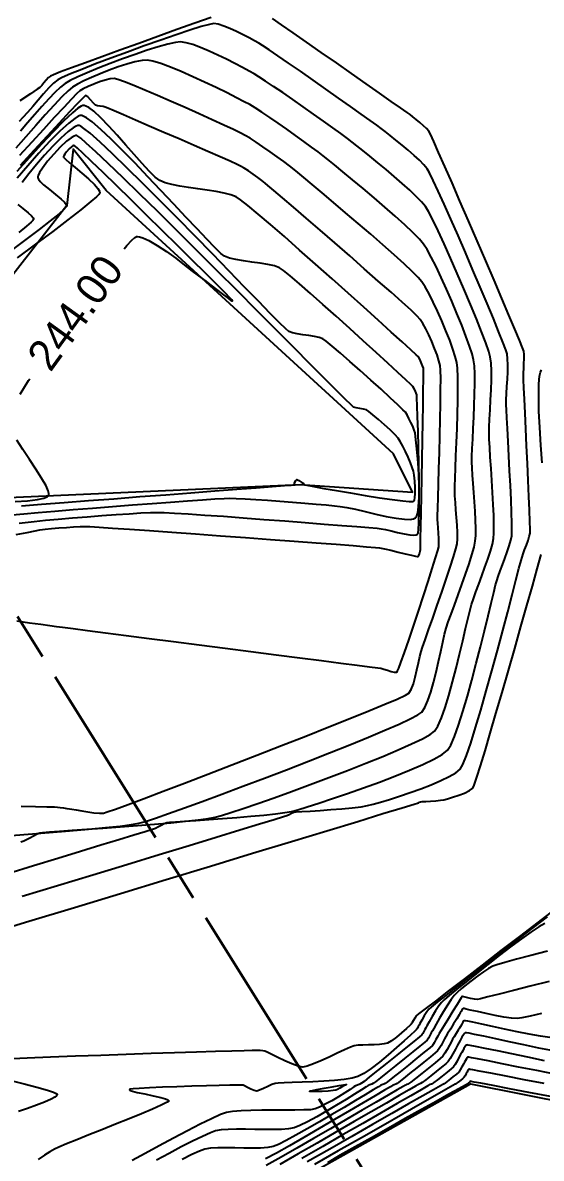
# Model space of a CAD drawing. Header units: metres. Extents: x 708931 to 723899, y 5405153 to 5413472.
# Drawn here: x 709917.6 to 709984.2, y 5411836.6 to 5411982.7 of the extents above; entities that cross this region are included whole.
import ezdxf

# ---------------------------------------------------------------- set-up
doc = ezdxf.new("R2010")
doc.units = ezdxf.units.M
doc.header["$LTSCALE"] = 12.7
doc.header["$MEASUREMENT"] = 0
doc.linetypes.add('ACAD_ISO08W100', pattern=[36, 24, -3, 6, -3])
for name, color, linetype in [('CONT-MJR1', 252, 'Continuous'), ('CONT-MNR1', 251, 'Continuous'), ('contornos2', 7, 'Continuous')]:
    doc.layers.add(name, color=color, linetype=linetype)
doc.layers.add('corte', color=214, linetype='ACAD_ISO08W100', lineweight=40)

msp = doc.modelspace()

# ---------------------------------------------------------------- linework, layer by layer
at = {"layer": 'CONT-MJR1', "flags": 128}
for points, elevation in [([(709915.66, 5411873.3), (709918.94, 5411874.3), (709922.07, 5411875.26), (709924.98, 5411876.15), (709927.63, 5411876.96), (709929.94, 5411877.66), (709931.86, 5411878.25), (709933.32, 5411878.7), (709934.26, 5411878.99), (709934.62, 5411879.11), (709934.94, 5411879.27), (709935.35, 5411879.49), (709935.76, 5411879.71), (709936.08, 5411879.85), (709936.42, 5411879.88), (709937.21, 5411879.94), (709938.37, 5411880.03), (709939.82, 5411880.12), (709941.47, 5411880.24), (709943.25, 5411880.37), (709945.08, 5411880.5), (709946.88, 5411880.65), (709948.56, 5411880.8), (709950.04, 5411880.96), (709951.25, 5411881.11), (709952.1, 5411881.27), (709952.91, 5411881.48), (709954.11, 5411881.84), (709955.63, 5411882.33), (709957.39, 5411882.91), (709959.32, 5411883.57), (709961.35, 5411884.29), (709963.4, 5411885.04), (709965.4, 5411885.81), (709967.28, 5411886.57), (709968.97, 5411887.31), (709970.39, 5411887.99), (709971.46, 5411888.61), (709972.13, 5411889.14), (709972.56, 5411889.81), (709973.05, 5411890.92), (709973.57, 5411892.38), (709974.13, 5411894.13), (709974.71, 5411896.08), (709975.28, 5411898.17), (709975.85, 5411900.32), (709976.4, 5411902.46), (709976.91, 5411904.51), (709977.37, 5411906.41), (709977.77, 5411908.07), (709978.09, 5411909.43), (709978.33, 5411910.41), (709978.48, 5411910.94), (709978.67, 5411911.5), (709978.92, 5411912.2), (709979.21, 5411912.99), (709979.52, 5411913.82), (709979.82, 5411914.66), (709980.08, 5411915.45), (709980.29, 5411916.15), (709980.41, 5411916.73), (709980.43, 5411917.31), (709980.42, 5411918.33), (709980.38, 5411919.71), (709980.31, 5411921.36), (709980.22, 5411923.18), (709980.13, 5411925.1), (709980.03, 5411927.01), (709979.93, 5411928.85), (709979.84, 5411930.51), (709979.77, 5411931.9), (709979.71, 5411932.95), (709979.69, 5411933.57), (709979.7, 5411934.21), (709979.74, 5411935.01), (709979.79, 5411935.91), (709979.84, 5411936.86), (709979.88, 5411937.82), (709979.9, 5411938.71), (709979.87, 5411939.5), (709979.8, 5411940.12), (709979.63, 5411940.65), (709979.26, 5411941.63), (709978.72, 5411943), (709978.04, 5411944.68), (709977.24, 5411946.61), (709976.35, 5411948.71), (709975.42, 5411950.91), (709974.45, 5411953.15), (709973.5, 5411955.36), (709972.57, 5411957.46), (709971.72, 5411959.38), (709970.95, 5411961.07), (709970.31, 5411962.43), (709969.83, 5411963.41), (709969.52, 5411963.94), (709969.1, 5411964.45), (709968.53, 5411965.03), (709967.85, 5411965.66), (709967.1, 5411966.32), (709966.31, 5411966.98), (709965.53, 5411967.62), (709964.79, 5411968.21), (709964.14, 5411968.73), (709963.61, 5411969.14), (709963.09, 5411969.53), (709962.23, 5411970.16), (709961.07, 5411970.98), (709959.69, 5411971.96), (709958.16, 5411973.04), (709956.53, 5411974.19), (709954.87, 5411975.35), (709953.25, 5411976.48), (709951.72, 5411977.53), (709950.36, 5411978.47), (709949.23, 5411979.23), (709948.39, 5411979.79), (709947.91, 5411980.09), (709947.37, 5411980.39), (709946.68, 5411980.77), (709945.89, 5411981.18), (709945.05, 5411981.59), (709944.2, 5411981.98), (709943.4, 5411982.3), (709942.69, 5411982.52), (709942.12, 5411982.61), (709941.55, 5411982.51), (709940.49, 5411982.22), (709939.04, 5411981.76), (709937.28, 5411981.17), (709935.3, 5411980.49), (709933.18, 5411979.74), (709931.03, 5411978.95), (709928.91, 5411978.17), (709926.93, 5411977.42), (709925.17, 5411976.73), (709923.71, 5411976.15), (709922.66, 5411975.69), (709922.08, 5411975.4), (709921.54, 5411974.96), (709920.92, 5411974.33), (709920.25, 5411973.59), (709919.56, 5411972.77), (709918.87, 5411971.95), (709918.21, 5411971.18), (709917.61, 5411970.52), (709917.1, 5411970.02)], 235), ([(709916.74, 5411916.88), (709918.15, 5411917.17), (709919.19, 5411917.38), (709919.78, 5411917.48), (709920.44, 5411917.56), (709921.27, 5411917.65), (709922.2, 5411917.74), (709923.18, 5411917.81), (709924.11, 5411917.88), (709924.95, 5411917.92), (709925.61, 5411917.94), (709926.18, 5411917.91), (709927.38, 5411917.84), (709929.11, 5411917.72), (709931.3, 5411917.57), (709933.87, 5411917.39), (709936.73, 5411917.19), (709939.79, 5411916.97), (709942.98, 5411916.73), (709946.2, 5411916.5), (709949.39, 5411916.26), (709952.44, 5411916.03), (709955.29, 5411915.82), (709957.84, 5411915.63), (709960.01, 5411915.46), (709961.73, 5411915.32), (709962.89, 5411915.22), (709963.43, 5411915.17), (709964.05, 5411915.05), (709964.87, 5411914.87), (709965.8, 5411914.64), (709966.72, 5411914.42), (709967.53, 5411914.22), (709968.03, 5411914.11), (709968.27, 5411914.07), (709968.36, 5411914.06), (709968.38, 5411914.07), (709968.41, 5411914.09), (709968.46, 5411914.19), (709968.54, 5411914.41), (709968.63, 5411914.74), (709968.68, 5411914.96), (709968.68, 5411915.06), (709968.67, 5411915.16), (709968.68, 5411915.5), (709968.69, 5411916.43), (709968.72, 5411917.86), (709968.76, 5411919.69), (709968.8, 5411921.83), (709968.84, 5411924.16), (709968.88, 5411926.6), (709968.93, 5411929.04), (709968.97, 5411931.39), (709969, 5411933.55), (709969.03, 5411935.42), (709969.05, 5411936.89), (709969.05, 5411937.88), (709969.05, 5411938.28), (709968.95, 5411938.61), (709968.78, 5411939.02), (709968.59, 5411939.43), (709968.42, 5411939.73), (709968.14, 5411940), (709967.43, 5411940.66), (709966.34, 5411941.66), (709964.93, 5411942.94), (709963.26, 5411944.45), (709961.4, 5411946.13), (709959.4, 5411947.93), (709957.31, 5411949.79), (709955.21, 5411951.67), (709953.15, 5411953.49), (709951.19, 5411955.21), (709949.39, 5411956.77), (709947.81, 5411958.12), (709946.51, 5411959.2), (709945.55, 5411959.96), (709944.99, 5411960.34), (709944.32, 5411960.59), (709943.44, 5411960.81), (709942.41, 5411961.01), (709941.27, 5411961.19), (709940.08, 5411961.36), (709938.89, 5411961.54), (709937.76, 5411961.72), (709936.73, 5411961.92), (709935.86, 5411962.15), (709935.2, 5411962.42), (709934.61, 5411962.86), (709933.83, 5411963.61), (709932.91, 5411964.6), (709931.89, 5411965.76), (709930.81, 5411966.99), (709929.71, 5411968.25), (709928.63, 5411969.43), (709927.62, 5411970.49), (709926.71, 5411971.33), (709926.08, 5411971.8), (709925.69, 5411972.01), (709925.46, 5411972.07), (709925.36, 5411972.08), (709925.28, 5411972.06), (709925.08, 5411971.98), (709924.67, 5411971.72), (709923.95, 5411971.13), (709922.82, 5411970.06), (709921.48, 5411968.7), (709920, 5411967.12), (709918.43, 5411965.39), (709916.82, 5411963.59)], 240), ([(709984.65, 5411866.84), (709983.89, 5411866.41), (709982.87, 5411865.73), (709981.64, 5411864.86), (709980.26, 5411863.84), (709978.8, 5411862.73), (709977.32, 5411861.57), (709975.87, 5411860.43), (709974.53, 5411859.35), (709973.34, 5411858.39), (709972.38, 5411857.59), (709971.7, 5411857.01), (709971.37, 5411856.7), (709971.03, 5411856.26), (709970.62, 5411855.61), (709970.19, 5411854.89), (709969.8, 5411854.21), (709969.5, 5411853.68), (709969.35, 5411853.41), (709969.24, 5411853.21), (709969.11, 5411852.96), (709968.97, 5411852.72), (709968.85, 5411852.54), (709968.55, 5411852.28), (709967.83, 5411851.69), (709966.81, 5411850.87), (709965.62, 5411849.9), (709964.36, 5411848.88), (709963.16, 5411847.92), (709962.14, 5411847.11), (709961.42, 5411846.53), (709961.12, 5411846.3), (709960.88, 5411846.19), (709960.58, 5411846.06), (709960.34, 5411845.96), (709960.12, 5411845.82), (709959.63, 5411845.51), (709958.95, 5411845.07), (709958.14, 5411844.57), (709957.28, 5411844.06), (709956.44, 5411843.59), (709955.7, 5411843.21), (709955.13, 5411842.99), (709954.56, 5411842.9), (709953.67, 5411842.86), (709952.52, 5411842.84), (709951.19, 5411842.84), (709949.76, 5411842.84), (709948.31, 5411842.84), (709946.9, 5411842.81), (709945.62, 5411842.76), (709944.54, 5411842.68), (709943.74, 5411842.54), (709942.99, 5411842.26), (709941.84, 5411841.74), (709940.39, 5411841.03), (709938.73, 5411840.17), (709936.93, 5411839.23), (709935.09, 5411838.25), (709933.3, 5411837.28), (709931.63, 5411836.37)], 235), ([(709985.78, 5411850.45), (709983.89, 5411850.83), (709981.96, 5411851.23), (709980.08, 5411851.63), (709978.34, 5411852.01), (709976.82, 5411852.34), (709975.61, 5411852.59), (709974.92, 5411852.73), (709974.6, 5411852.78), (709974.48, 5411852.79), (709974.46, 5411852.79), (709974.42, 5411852.77), (709974.33, 5411852.69), (709974.2, 5411852.52), (709974.01, 5411852.21), (709973.79, 5411851.81), (709973.62, 5411851.5), (709973.44, 5411851.19), (709973.17, 5411850.67), (709972.84, 5411850.07), (709972.51, 5411849.5), (709972.23, 5411849.11), (709971.92, 5411848.81), (709971.37, 5411848.35), (709970.7, 5411847.8), (709969.99, 5411847.25), (709969.36, 5411846.76), (709968.89, 5411846.4), (709968.69, 5411846.25), (709968.52, 5411846.17), (709968.34, 5411846.1), (709968.04, 5411845.92), (709967.22, 5411845.45), (709965.94, 5411844.71), (709964.3, 5411843.75), (709962.34, 5411842.62), (709960.16, 5411841.36), (709957.82, 5411840.01), (709955.39, 5411838.61), (709952.96, 5411837.21), (709950.59, 5411835.85)], 240)]:
    msp.add_lwpolyline(points, dxfattribs=dict(at, elevation=elevation))
at = {"layer": 'CONT-MNR1', "flags": 128}
for points, elevation in [([(709941.8, 5411983.41), (709939.7, 5411982.67), (709937.39, 5411981.84), (709934.95, 5411980.96), (709932.48, 5411980.07), (709930.04, 5411979.18), (709927.74, 5411978.34), (709925.65, 5411977.57), (709923.86, 5411976.91), (709922.45, 5411976.39), (709921.52, 5411976.03), (709921.14, 5411975.87), (709920.89, 5411975.66), (709920.6, 5411975.34), (709920.3, 5411974.98), (709920.01, 5411974.64), (709919.78, 5411974.4), (709919.43, 5411974.16), (709918.56, 5411973.57), (709917.22, 5411972.68)], 234), ([(709917.49, 5411870.36), (709922.06, 5411871.75), (709926.57, 5411873.12), (709930.94, 5411874.46), (709935.1, 5411875.72), (709938.96, 5411876.9), (709942.44, 5411877.96), (709945.48, 5411878.89), (709947.98, 5411879.66), (709949.88, 5411880.23), (709951.08, 5411880.6), (709951.52, 5411880.74), (709951.79, 5411880.88), (709952.12, 5411881.06), (709952.39, 5411881.18), (709952.7, 5411881.21), (709953.44, 5411881.26), (709954.5, 5411881.32), (709955.78, 5411881.4), (709957.18, 5411881.5), (709958.59, 5411881.61), (709959.91, 5411881.73), (709961.05, 5411881.87), (709961.89, 5411882.02), (709962.58, 5411882.2), (709963.53, 5411882.47), (709964.68, 5411882.82), (709965.97, 5411883.23), (709967.34, 5411883.69), (709968.72, 5411884.19), (709970.06, 5411884.71), (709971.3, 5411885.23), (709972.37, 5411885.74), (709973.21, 5411886.24), (709973.77, 5411886.69), (709974.12, 5411887.3), (709974.58, 5411888.46), (709975.13, 5411890.07), (709975.75, 5411892.05), (709976.42, 5411894.31), (709977.13, 5411896.78), (709977.84, 5411899.36), (709978.56, 5411901.97), (709979.24, 5411904.53), (709979.88, 5411906.94), (709980.45, 5411909.14), (709980.94, 5411911.02), (709981.33, 5411912.51), (709981.59, 5411913.53), (709981.72, 5411913.97), (709981.86, 5411914.4), (709982.06, 5411914.93), (709982.28, 5411915.52), (709982.49, 5411916.12), (709982.66, 5411916.65), (709982.75, 5411917.08), (709982.76, 5411917.55), (709982.73, 5411918.56), (709982.68, 5411920.01), (709982.6, 5411921.8), (709982.52, 5411923.85), (709982.42, 5411926.04), (709982.31, 5411928.28), (709982.21, 5411930.47), (709982.11, 5411932.51), (709982.03, 5411934.31), (709981.96, 5411935.77), (709981.92, 5411936.78), (709981.9, 5411937.25), (709981.91, 5411937.69), (709981.94, 5411938.25), (709981.97, 5411938.88), (709982, 5411939.5), (709981.99, 5411940.06), (709981.95, 5411940.49), (709981.8, 5411940.91), (709981.4, 5411941.88), (709980.81, 5411943.31), (709980.04, 5411945.12), (709979.14, 5411947.24), (709978.14, 5411949.6), (709977.06, 5411952.1), (709975.95, 5411954.68), (709974.84, 5411957.26), (709973.75, 5411959.76), (709972.73, 5411962.11), (709971.81, 5411964.22), (709971.01, 5411966.02), (709970.38, 5411967.43), (709969.95, 5411968.38), (709969.75, 5411968.78), (709969.46, 5411969.1), (709969.06, 5411969.48), (709968.59, 5411969.89), (709968.11, 5411970.28), (709967.68, 5411970.63), (709967.33, 5411970.91), (709966.96, 5411971.18), (709966.13, 5411971.76), (709964.93, 5411972.6), (709963.43, 5411973.66), (709961.7, 5411974.87), (709959.82, 5411976.18), (709957.87, 5411977.55), (709955.92, 5411978.91), (709954.05, 5411980.21), (709952.33, 5411981.41), (709950.84, 5411982.44), (709949.65, 5411983.26)], 234), ([(709917.35, 5411877.35), (709917.72, 5411877.47), (709918.07, 5411877.64), (709918.51, 5411877.88), (709918.98, 5411878.14), (709919.42, 5411878.37), (709919.78, 5411878.51), (709920.15, 5411878.56), (709921.02, 5411878.63), (709922.3, 5411878.73), (709923.92, 5411878.84), (709925.81, 5411878.98), (709927.88, 5411879.13), (709930.08, 5411879.29), (709932.31, 5411879.47), (709934.5, 5411879.64), (709936.59, 5411879.82), (709938.49, 5411880), (709940.12, 5411880.18), (709941.42, 5411880.35), (709942.31, 5411880.51), (709943.11, 5411880.73), (709944.32, 5411881.12), (709945.9, 5411881.64), (709947.76, 5411882.29), (709949.86, 5411883.03), (709952.12, 5411883.85), (709954.5, 5411884.72), (709956.92, 5411885.63), (709959.32, 5411886.55), (709961.64, 5411887.47), (709963.82, 5411888.35), (709965.81, 5411889.18), (709967.53, 5411889.95), (709968.92, 5411890.61), (709969.92, 5411891.17), (709970.48, 5411891.58), (709970.91, 5411892.25), (709971.37, 5411893.29), (709971.84, 5411894.63), (709972.32, 5411896.2), (709972.8, 5411897.92), (709973.26, 5411899.71), (709973.7, 5411901.51), (709974.11, 5411903.23), (709974.48, 5411904.81), (709974.79, 5411906.16), (709975.05, 5411907.22), (709975.23, 5411907.9), (709975.48, 5411908.63), (709975.8, 5411909.51), (709976.17, 5411910.51), (709976.57, 5411911.58), (709976.96, 5411912.67), (709977.34, 5411913.74), (709977.66, 5411914.74), (709977.91, 5411915.64), (709978.06, 5411916.37), (709978.11, 5411917.08), (709978.11, 5411918.09), (709978.08, 5411919.34), (709978.02, 5411920.76), (709977.93, 5411922.29), (709977.84, 5411923.85), (709977.74, 5411925.39), (709977.65, 5411926.83), (709977.57, 5411928.1), (709977.51, 5411929.14), (709977.49, 5411929.88), (709977.5, 5411930.71), (709977.54, 5411931.74), (709977.61, 5411932.93), (709977.68, 5411934.2), (709977.74, 5411935.5), (709977.78, 5411936.77), (709977.79, 5411937.94), (709977.75, 5411938.95), (709977.65, 5411939.75), (709977.45, 5411940.44), (709977.07, 5411941.54), (709976.52, 5411942.96), (709975.86, 5411944.64), (709975.09, 5411946.5), (709974.26, 5411948.48), (709973.4, 5411950.48), (709972.54, 5411952.45), (709971.71, 5411954.3), (709970.94, 5411955.96), (709970.26, 5411957.37), (709969.7, 5411958.44), (709969.3, 5411959.1), (709968.82, 5411959.68), (709968.14, 5411960.38), (709967.3, 5411961.18), (709966.34, 5411962.04), (709965.31, 5411962.94), (709964.25, 5411963.84), (709963.19, 5411964.72), (709962.19, 5411965.54), (709961.27, 5411966.28), (709960.49, 5411966.9), (709959.88, 5411967.38), (709959.28, 5411967.84), (709958.44, 5411968.47), (709957.4, 5411969.22), (709956.22, 5411970.07), (709954.94, 5411970.98), (709953.61, 5411971.92), (709952.28, 5411972.85), (709951, 5411973.73), (709949.81, 5411974.54), (709948.77, 5411975.23), (709947.93, 5411975.78), (709947.33, 5411976.14), (709946.66, 5411976.51), (709945.82, 5411976.96), (709944.84, 5411977.48), (709943.76, 5411978.02), (709942.64, 5411978.57), (709941.52, 5411979.08), (709940.43, 5411979.54), (709939.43, 5411979.91), (709938.56, 5411980.16), (709937.86, 5411980.26), (709937.19, 5411980.19), (709936.2, 5411979.98), (709934.97, 5411979.63), (709933.56, 5411979.19), (709932.02, 5411978.66), (709930.41, 5411978.09), (709928.82, 5411977.49), (709927.28, 5411976.88), (709925.87, 5411976.3), (709924.65, 5411975.76), (709923.68, 5411975.29), (709923.02, 5411974.92), (709922.43, 5411974.45), (709921.71, 5411973.77), (709920.91, 5411972.92), (709920.04, 5411971.95), (709919.13, 5411970.91), (709918.21, 5411969.84), (709917.31, 5411968.78)], 236), ([(709915.58, 5411878.13), (709918.28, 5411878.33), (709920.97, 5411878.55), (709923.58, 5411878.76), (709926.02, 5411878.98), (709928.22, 5411879.19), (709930.09, 5411879.39), (709931.55, 5411879.58), (709932.51, 5411879.75), (709933.34, 5411879.99), (709934.63, 5411880.41), (709936.31, 5411880.99), (709938.34, 5411881.71), (709940.65, 5411882.55), (709943.17, 5411883.49), (709945.86, 5411884.5), (709948.64, 5411885.55), (709951.47, 5411886.64), (709954.27, 5411887.73), (709957, 5411888.81), (709959.59, 5411889.85), (709961.98, 5411890.83), (709964.11, 5411891.72), (709965.92, 5411892.51), (709967.35, 5411893.17), (709968.34, 5411893.69), (709968.84, 5411894.03), (709969.24, 5411894.63), (709969.62, 5411895.52), (709969.99, 5411896.62), (709970.34, 5411897.87), (709970.67, 5411899.2), (709970.98, 5411900.55), (709971.27, 5411901.86), (709971.54, 5411903.06), (709971.78, 5411904.08), (709971.99, 5411904.86), (709972.25, 5411905.64), (709972.61, 5411906.65), (709973.04, 5411907.82), (709973.51, 5411909.12), (709974, 5411910.47), (709974.47, 5411911.81), (709974.91, 5411913.1), (709975.28, 5411914.27), (709975.56, 5411915.26), (709975.72, 5411916.02), (709975.77, 5411916.75), (709975.78, 5411917.67), (709975.76, 5411918.73), (709975.7, 5411919.89), (709975.62, 5411921.09), (709975.53, 5411922.3), (709975.44, 5411923.46), (709975.37, 5411924.53), (709975.31, 5411925.46), (709975.28, 5411926.2), (709975.29, 5411926.94), (709975.33, 5411927.94), (709975.39, 5411929.15), (709975.45, 5411930.52), (709975.52, 5411931.97), (709975.58, 5411933.47), (709975.63, 5411934.93), (709975.65, 5411936.32), (709975.65, 5411937.56), (709975.6, 5411938.6), (709975.5, 5411939.38), (709975.3, 5411940.12), (709974.97, 5411941.14), (709974.52, 5411942.39), (709973.97, 5411943.8), (709973.36, 5411945.32), (709972.7, 5411946.89), (709972.01, 5411948.46), (709971.33, 5411949.97), (709970.67, 5411951.36), (709970.06, 5411952.58), (709969.52, 5411953.56), (709969.08, 5411954.25), (709968.54, 5411954.9), (709967.71, 5411955.74), (709966.66, 5411956.73), (709965.44, 5411957.83), (709964.11, 5411959.01), (709962.71, 5411960.21), (709961.31, 5411961.4), (709959.96, 5411962.53), (709958.71, 5411963.56), (709957.63, 5411964.44), (709956.76, 5411965.15), (709956.16, 5411965.62), (709955.52, 5411966.11), (709954.69, 5411966.73), (709953.71, 5411967.45), (709952.64, 5411968.22), (709951.52, 5411969.02), (709950.39, 5411969.81), (709949.31, 5411970.55), (709948.3, 5411971.22), (709947.43, 5411971.78), (709946.74, 5411972.19), (709946.04, 5411972.57), (709945.04, 5411973.08), (709943.82, 5411973.7), (709942.43, 5411974.38), (709940.94, 5411975.09), (709939.42, 5411975.78), (709937.93, 5411976.44), (709936.54, 5411977.02), (709935.31, 5411977.48), (709934.31, 5411977.79), (709933.6, 5411977.91), (709932.9, 5411977.86), (709932, 5411977.68), (709930.97, 5411977.4), (709929.85, 5411977.05), (709928.69, 5411976.63), (709927.53, 5411976.17), (709926.43, 5411975.7), (709925.44, 5411975.24), (709924.6, 5411974.82), (709923.96, 5411974.44), (709923.4, 5411973.97), (709922.6, 5411973.18), (709921.61, 5411972.14), (709920.47, 5411970.89), (709919.24, 5411969.51), (709917.96, 5411968.06), (709916.67, 5411966.6)], 237), ([(709917.36, 5411881.96), (709919.23, 5411881.9), (709920.69, 5411881.86), (709921.65, 5411881.84), (709922.04, 5411881.83), (709922.38, 5411881.78), (709922.82, 5411881.72), (709923.26, 5411881.66), (709923.6, 5411881.61), (709923.9, 5411881.56), (709924.45, 5411881.46), (709925.16, 5411881.34), (709925.95, 5411881.21), (709926.73, 5411881.1), (709927.43, 5411881.04), (709927.94, 5411881.05), (709928.43, 5411881.2), (709929.51, 5411881.58), (709931.12, 5411882.18), (709933.19, 5411882.95), (709935.63, 5411883.87), (709938.37, 5411884.92), (709941.34, 5411886.06), (709944.45, 5411887.26), (709947.64, 5411888.5), (709950.83, 5411889.74), (709953.94, 5411890.97), (709956.89, 5411892.14), (709959.62, 5411893.23), (709962.05, 5411894.21), (709964.09, 5411895.05), (709965.68, 5411895.73), (709966.74, 5411896.22), (709967.19, 5411896.47), (709967.5, 5411896.97), (709967.77, 5411897.69), (709968.01, 5411898.55), (709968.22, 5411899.48), (709968.41, 5411900.39), (709968.59, 5411901.2), (709968.75, 5411901.83), (709968.94, 5411902.38), (709969.27, 5411903.34), (709969.72, 5411904.62), (709970.25, 5411906.13), (709970.83, 5411907.78), (709971.42, 5411909.49), (709971.98, 5411911.15), (709972.5, 5411912.69), (709972.92, 5411914.02), (709973.22, 5411915.04), (709973.37, 5411915.67), (709973.42, 5411916.33), (709973.42, 5411917.15), (709973.37, 5411918.09), (709973.31, 5411919.08), (709973.23, 5411920.08), (709973.16, 5411921.02), (709973.11, 5411921.85), (709973.08, 5411922.52), (709973.09, 5411923.12), (709973.12, 5411924.12), (709973.17, 5411925.44), (709973.23, 5411927), (709973.3, 5411928.72), (709973.37, 5411930.53), (709973.42, 5411932.36), (709973.46, 5411934.12), (709973.48, 5411935.74), (709973.47, 5411937.15), (709973.43, 5411938.27), (709973.35, 5411939.01), (709973.15, 5411939.78), (709972.84, 5411940.75), (709972.43, 5411941.87), (709971.95, 5411943.09), (709971.43, 5411944.36), (709970.87, 5411945.61), (709970.32, 5411946.79), (709969.78, 5411947.86), (709969.29, 5411948.75), (709968.86, 5411949.41), (709968.4, 5411949.94), (709967.62, 5411950.72), (709966.56, 5411951.71), (709965.28, 5411952.87), (709963.83, 5411954.15), (709962.28, 5411955.51), (709960.67, 5411956.91), (709959.06, 5411958.29), (709957.5, 5411959.62), (709956.05, 5411960.85), (709954.77, 5411961.93), (709953.7, 5411962.82), (709952.9, 5411963.48), (709952.44, 5411963.86), (709951.84, 5411964.32), (709951.1, 5411964.87), (709950.25, 5411965.49), (709949.35, 5411966.13), (709948.44, 5411966.77), (709947.57, 5411967.36), (709946.8, 5411967.86), (709946.16, 5411968.24), (709945.6, 5411968.53), (709944.66, 5411968.98), (709943.4, 5411969.56), (709941.9, 5411970.25), (709940.23, 5411971.01), (709938.46, 5411971.8), (709936.66, 5411972.59), (709934.91, 5411973.36), (709933.28, 5411974.06), (709931.83, 5411974.66), (709930.65, 5411975.13), (709929.79, 5411975.44), (709929.34, 5411975.56), (709928.83, 5411975.51), (709928.18, 5411975.35), (709927.45, 5411975.12), (709926.7, 5411974.83), (709925.98, 5411974.53), (709925.36, 5411974.23), (709924.9, 5411973.96), (709924.53, 5411973.62), (709923.83, 5411972.9), (709922.84, 5411971.84), (709921.63, 5411970.53), (709920.24, 5411969.01), (709918.74, 5411967.36), (709917.17, 5411965.64)], 238), ([(709916.84, 5411905.77), (709918.46, 5411905.55), (709919.9, 5411905.35), (709921.08, 5411905.18), (709921.93, 5411905.07), (709922.69, 5411904.97), (709924.04, 5411904.79), (709925.91, 5411904.55), (709928.21, 5411904.25), (709930.87, 5411903.91), (709933.81, 5411903.53), (709936.96, 5411903.12), (709940.24, 5411902.7), (709943.58, 5411902.27), (709946.9, 5411901.84), (709950.13, 5411901.43), (709953.18, 5411901.03), (709955.98, 5411900.67), (709958.45, 5411900.35), (709960.53, 5411900.08), (709962.13, 5411899.87), (709963.18, 5411899.73), (709963.59, 5411899.68), (709963.96, 5411899.58), (709964.43, 5411899.43), (709964.93, 5411899.28), (709965.29, 5411899.2), (709965.51, 5411899.19), (709965.61, 5411899.2), (709965.66, 5411899.22), (709965.67, 5411899.24), (709965.73, 5411899.35), (709965.88, 5411899.69), (709966.15, 5411900.42), (709966.61, 5411901.7), (709967.16, 5411903.3), (709967.77, 5411905.11), (709968.41, 5411907.05), (709969.05, 5411908.99), (709969.65, 5411910.84), (709970.18, 5411912.5), (709970.61, 5411913.87), (709970.9, 5411914.84), (709971.02, 5411915.32), (709971.05, 5411915.79), (709971.04, 5411916.39), (709970.99, 5411917.07), (709970.94, 5411917.75), (709970.9, 5411918.36), (709970.87, 5411918.84), (709970.88, 5411919.31), (709970.91, 5411920.28), (709970.95, 5411921.67), (709971, 5411923.39), (709971.05, 5411925.34), (709971.11, 5411927.44), (709971.16, 5411929.6), (709971.21, 5411931.72), (709971.24, 5411933.72), (709971.26, 5411935.5), (709971.27, 5411936.98), (709971.24, 5411938.05), (709971.2, 5411938.64), (709971.04, 5411939.25), (709970.8, 5411939.99), (709970.49, 5411940.83), (709970.12, 5411941.7), (709969.74, 5411942.56), (709969.35, 5411943.36), (709968.97, 5411944.05), (709968.64, 5411944.57), (709968.25, 5411944.99), (709967.46, 5411945.74), (709966.32, 5411946.78), (709964.9, 5411948.05), (709963.26, 5411949.5), (709961.46, 5411951.08), (709959.58, 5411952.73), (709957.66, 5411954.4), (709955.78, 5411956.03), (709953.99, 5411957.57), (709952.37, 5411958.98), (709950.96, 5411960.18), (709949.84, 5411961.14), (709949.07, 5411961.8), (709948.71, 5411962.1), (709948.3, 5411962.42), (709947.77, 5411962.81), (709947.17, 5411963.24), (709946.57, 5411963.66), (709946.02, 5411964.02), (709945.57, 5411964.29), (709945.14, 5411964.5), (709944.23, 5411964.9), (709942.95, 5411965.47), (709941.37, 5411966.17), (709939.58, 5411966.95), (709937.66, 5411967.78), (709935.72, 5411968.62), (709933.82, 5411969.44), (709932.06, 5411970.2), (709930.53, 5411970.86), (709929.31, 5411971.38), (709928.49, 5411971.73), (709928.16, 5411971.87), (709927.89, 5411971.93), (709927.53, 5411971.98), (709927.17, 5411972.05), (709926.91, 5411972.13), (709926.66, 5411972.38), (709926.3, 5411972.8), (709925.94, 5411973.19), (709925.66, 5411973.36), (709925.37, 5411973.1), (709924.66, 5411972.37), (709923.6, 5411971.25), (709922.26, 5411969.8), (709920.71, 5411968.13), (709919.02, 5411966.28), (709917.25, 5411964.36)], 239), ([(709917.11, 5411918.36), (709917.91, 5411918.45), (709919.06, 5411918.58), (709920.5, 5411918.72), (709922.15, 5411918.87), (709923.96, 5411919.02), (709925.84, 5411919.18), (709927.73, 5411919.32), (709929.56, 5411919.46), (709931.26, 5411919.57), (709932.76, 5411919.66), (709933.99, 5411919.72), (709934.89, 5411919.74), (709935.73, 5411919.72), (709937.08, 5411919.65), (709938.85, 5411919.54), (709940.97, 5411919.4), (709943.35, 5411919.23), (709945.91, 5411919.04), (709948.57, 5411918.84), (709951.25, 5411918.64), (709953.86, 5411918.44), (709956.32, 5411918.24), (709958.56, 5411918.06), (709960.49, 5411917.91), (709962.03, 5411917.78), (709963.1, 5411917.69), (709963.61, 5411917.64), (709964.17, 5411917.54), (709964.91, 5411917.37), (709965.73, 5411917.17), (709966.56, 5411916.99), (709967.32, 5411916.86), (709967.83, 5411916.82), (709968.11, 5411916.85), (709968.25, 5411916.9), (709968.3, 5411916.93), (709968.32, 5411916.97), (709968.37, 5411917.12), (709968.42, 5411917.54), (709968.47, 5411918.4), (709968.51, 5411919.89), (709968.51, 5411921.72), (709968.5, 5411923.79), (709968.46, 5411925.97), (709968.42, 5411928.14), (709968.36, 5411930.19), (709968.31, 5411932.01), (709968.26, 5411933.47), (709968.22, 5411934.45), (709968.2, 5411934.85), (709968.12, 5411935.09), (709967.99, 5411935.4), (709967.84, 5411935.7), (709967.7, 5411935.92), (709967.44, 5411936.17), (709966.78, 5411936.8), (709965.77, 5411937.73), (709964.48, 5411938.92), (709962.98, 5411940.3), (709961.33, 5411941.8), (709959.6, 5411943.38), (709957.84, 5411944.96), (709956.14, 5411946.49), (709954.54, 5411947.9), (709953.12, 5411949.14), (709951.94, 5411950.15), (709951.07, 5411950.86), (709950.56, 5411951.21), (709949.92, 5411951.44), (709949.06, 5411951.63), (709948.07, 5411951.8), (709947.01, 5411951.94), (709945.96, 5411952.1), (709944.97, 5411952.26), (709944.12, 5411952.46), (709943.48, 5411952.71), (709943.04, 5411953.06), (709942.27, 5411953.81), (709941.23, 5411954.87), (709939.98, 5411956.2), (709938.54, 5411957.73), (709936.98, 5411959.4), (709935.34, 5411961.15), (709933.66, 5411962.92), (709932.01, 5411964.66), (709930.41, 5411966.28), (709928.93, 5411967.75), (709927.61, 5411969), (709926.49, 5411969.96), (709925.78, 5411970.48), (709925.36, 5411970.71), (709925.15, 5411970.78), (709925.07, 5411970.79), (709924.96, 5411970.78), (709924.71, 5411970.69), (709924.25, 5411970.42), (709923.48, 5411969.82), (709922.33, 5411968.77), (709921.03, 5411967.44), (709919.65, 5411965.93), (709918.24, 5411964.33), (709916.87, 5411962.72)], 241), ([(709916.2, 5411919.41), (709917.72, 5411919.55), (709919.58, 5411919.71), (709921.72, 5411919.9), (709924.07, 5411920.09), (709926.56, 5411920.29), (709929.12, 5411920.5), (709931.68, 5411920.7), (709934.19, 5411920.89), (709936.56, 5411921.07), (709938.74, 5411921.23), (709940.66, 5411921.36), (709942.25, 5411921.46), (709943.44, 5411921.53), (709944.16, 5411921.55), (709945.01, 5411921.53), (709946.15, 5411921.48), (709947.51, 5411921.4), (709949.02, 5411921.3), (709950.62, 5411921.18), (709952.24, 5411921.06), (709953.82, 5411920.93), (709955.29, 5411920.8), (709956.58, 5411920.69), (709957.63, 5411920.59), (709958.37, 5411920.51), (709959.22, 5411920.37), (709960.31, 5411920.13), (709961.57, 5411919.83), (709962.92, 5411919.51), (709964.27, 5411919.22), (709965.54, 5411918.98), (709966.64, 5411918.85), (709967.36, 5411918.84), (709967.76, 5411918.91), (709967.96, 5411918.99), (709968.04, 5411919.05), (709968.1, 5411919.11), (709968.2, 5411919.3), (709968.33, 5411919.7), (709968.44, 5411920.46), (709968.5, 5411921.68), (709968.5, 5411923.09), (709968.45, 5411924.6), (709968.36, 5411926.1), (709968.25, 5411927.49), (709968.14, 5411928.67), (709968.04, 5411929.52), (709967.98, 5411929.96), (709967.87, 5411930.33), (709967.68, 5411930.81), (709967.45, 5411931.32), (709967.2, 5411931.83), (709966.96, 5411932.28), (709966.75, 5411932.61), (709966.43, 5411932.94), (709965.75, 5411933.59), (709964.79, 5411934.49), (709963.61, 5411935.57), (709962.3, 5411936.76), (709960.94, 5411937.98), (709959.61, 5411939.16), (709958.39, 5411940.23), (709957.35, 5411941.12), (709956.58, 5411941.76), (709956.15, 5411942.06), (709955.68, 5411942.23), (709955.05, 5411942.36), (709954.33, 5411942.47), (709953.57, 5411942.57), (709952.85, 5411942.69), (709952.23, 5411942.82), (709951.77, 5411942.99), (709951.38, 5411943.33), (709950.56, 5411944.13), (709949.37, 5411945.34), (709947.85, 5411946.9), (709946.07, 5411948.73), (709944.08, 5411950.78), (709941.94, 5411952.98), (709939.71, 5411955.27), (709937.44, 5411957.59), (709935.19, 5411959.87), (709933.01, 5411962.05), (709930.97, 5411964.07), (709929.12, 5411965.86), (709927.52, 5411967.37), (709926.22, 5411968.52), (709925.44, 5411969.14), (709925.03, 5411969.41), (709924.84, 5411969.49), (709924.77, 5411969.5), (709924.67, 5411969.49), (709924.45, 5411969.42), (709924.06, 5411969.21), (709923.42, 5411968.73), (709922.49, 5411967.89), (709921.46, 5411966.85), (709920.39, 5411965.69), (709919.34, 5411964.47), (709918.35, 5411963.28), (709917.49, 5411962.18)], 242), ([(709917.41, 5411920.57), (709920, 5411920.78), (709922.89, 5411921), (709926.01, 5411921.25), (709929.28, 5411921.5), (709932.62, 5411921.76), (709935.95, 5411922.01), (709939.19, 5411922.26), (709942.26, 5411922.5), (709945.08, 5411922.71), (709947.56, 5411922.9), (709949.64, 5411923.06), (709951.22, 5411923.18), (709952.07, 5411923.25), (709952.45, 5411923.28), (709952.56, 5411923.29), (709952.58, 5411923.29), (709952.58, 5411923.3), (709952.56, 5411923.34), (709952.51, 5411923.42), (709952.47, 5411923.5), (709952.54, 5411923.63), (709952.68, 5411923.85), (709952.81, 5411923.98), (709953.06, 5411923.85), (709953.43, 5411923.6), (709953.64, 5411923.45), (709953.7, 5411923.37), (709953.77, 5411923.29), (709954.09, 5411923.23), (709954.96, 5411923.07), (709956.27, 5411922.83), (709957.88, 5411922.55), (709959.69, 5411922.24), (709961.56, 5411921.93), (709963.39, 5411921.63), (709965.04, 5411921.39), (709966.41, 5411921.21), (709967.21, 5411921.14), (709967.6, 5411921.13), (709967.75, 5411921.15), (709967.78, 5411921.16), (709967.82, 5411921.21), (709967.89, 5411921.34), (709967.96, 5411921.63), (709968.01, 5411922.15), (709968, 5411922.94), (709967.94, 5411923.76), (709967.86, 5411924.51), (709967.76, 5411925.06), (709967.62, 5411925.51), (709967.39, 5411926.12), (709967.1, 5411926.82), (709966.76, 5411927.55), (709966.41, 5411928.25), (709966.08, 5411928.85), (709965.79, 5411929.3), (709965.39, 5411929.75), (709964.78, 5411930.35), (709964.04, 5411931.02), (709963.27, 5411931.69), (709962.57, 5411932.28), (709962.03, 5411932.71), (709961.73, 5411932.92), (709961.37, 5411933.02), (709960.89, 5411933.1), (709960.4, 5411933.17), (709960.05, 5411933.28), (709959.76, 5411933.56), (709959.01, 5411934.3), (709957.85, 5411935.46), (709956.34, 5411936.98), (709954.52, 5411938.81), (709952.44, 5411940.91), (709950.15, 5411943.21), (709947.71, 5411945.66), (709945.17, 5411948.22), (709942.56, 5411950.82), (709939.96, 5411953.43), (709937.39, 5411955.98), (709934.92, 5411958.43), (709932.59, 5411960.72), (709930.46, 5411962.79), (709928.57, 5411964.61), (709926.98, 5411966.11), (709925.73, 5411967.25), (709925.02, 5411967.86), (709924.66, 5411968.13), (709924.51, 5411968.21), (709924.47, 5411968.22), (709924.38, 5411968.21), (709924.17, 5411968.14), (709923.8, 5411967.93), (709923.22, 5411967.48), (709922.4, 5411966.73), (709921.56, 5411965.83), (709920.77, 5411964.9), (709920.12, 5411964.03), (709919.74, 5411963.44), (709919.57, 5411963.09), (709919.51, 5411962.91), (709919.51, 5411962.84), (709919.52, 5411962.77), (709919.59, 5411962.6), (709919.81, 5411962.31), (709920.26, 5411961.87), (709921, 5411961.27), (709921.79, 5411960.65), (709922.52, 5411960.05), (709922.96, 5411959.63), (709923.17, 5411959.35), (709923.23, 5411959.2), (709923.23, 5411959.13), (709923.22, 5411959.09), (709923.13, 5411958.98), (709922.86, 5411958.7), (709922.24, 5411958.16), (709921.12, 5411957.25), (709919.68, 5411956.13), (709917.98, 5411954.84), (709916.1, 5411953.43)], 243), ([(709930.6, 5411953.66), (709930.95, 5411954.07), (709931.6, 5411954.76), (709931.96, 5411955.08), (709932.13, 5411955.19), (709932.2, 5411955.21), (709932.31, 5411955.22), (709932.56, 5411955.2), (709933.02, 5411955.06), (709933.76, 5411954.72), (709934.85, 5411954.08), (709936.03, 5411953.28), (709937.23, 5411952.42), (709938.37, 5411951.56), (709939.36, 5411950.78), (709940.14, 5411950.18), (709940.61, 5411949.82), (709941.1, 5411949.47), (709941.75, 5411948.97), (709942.49, 5411948.4), (709943.21, 5411947.84), (709943.85, 5411947.36), (709944.24, 5411947.09), (709944.43, 5411946.97), (709944.5, 5411946.95), (709944.52, 5411946.95), (709944.51, 5411946.97), (709944.44, 5411947.06), (709944.18, 5411947.34), (709943.58, 5411947.96), (709942.48, 5411949.08), (709941.05, 5411950.51), (709939.36, 5411952.19), (709937.49, 5411954.04), (709935.51, 5411956), (709933.49, 5411957.99), (709931.5, 5411959.94), (709929.61, 5411961.78), (709927.89, 5411963.45), (709926.42, 5411964.87), (709925.26, 5411965.97), (709924.61, 5411966.57), (709924.3, 5411966.84), (709924.2, 5411966.92), (709924.17, 5411966.93), (709924.13, 5411966.92), (709924.03, 5411966.88), (709923.85, 5411966.76), (709923.56, 5411966.5), (709923.2, 5411966.12), (709922.97, 5411965.81), (709922.86, 5411965.61), (709922.82, 5411965.51), (709922.82, 5411965.46), (709922.83, 5411965.43), (709922.9, 5411965.34), (709923.11, 5411965.13), (709923.56, 5411964.74), (709924.31, 5411964.11), (709925.18, 5411963.38), (709926.04, 5411962.63), (709926.78, 5411961.9), (709927.22, 5411961.4), (709927.42, 5411961.07), (709927.48, 5411960.9), (709927.48, 5411960.82), (709927.46, 5411960.78), (709927.37, 5411960.64), (709927.05, 5411960.33), (709926.34, 5411959.71), (709925.06, 5411958.67), (709923.39, 5411957.37), (709921.43, 5411955.88), (709919.23, 5411954.23), (709916.88, 5411952.49)], 244), ([(709916.93, 5411959.34), (709917.61, 5411958.81), (709918.28, 5411958.27), (709918.71, 5411957.89), (709918.92, 5411957.64), (709918.98, 5411957.5), (709918.99, 5411957.44), (709918.97, 5411957.41), (709918.89, 5411957.3), (709918.64, 5411957.05), (709918.08, 5411956.56), (709917.07, 5411955.73)], 242), ([(709984.31, 5411926.09), (709984.14, 5411928.37), (709984, 5411930.64), (709983.9, 5411932.77), (709983.86, 5411934.69), (709983.89, 5411936.28), (709983.97, 5411937.25), (709984.08, 5411937.77), (709984.17, 5411938.01), (709984.22, 5411938.09)], 233), ([(709917.23, 5411934.95), (709918.33, 5411936.69), (709918.48, 5411936.92)], 244), ([(709916.61, 5411921.13), (709918.17, 5411921.24), (709919.49, 5411921.4), (709920.29, 5411921.57), (709920.7, 5411921.72), (709920.86, 5411921.84), (709920.91, 5411921.9), (709920.94, 5411921.97), (709920.95, 5411922.15), (709920.86, 5411922.52), (709920.57, 5411923.16), (709920, 5411924.16), (709919.26, 5411925.31), (709918.43, 5411926.55), (709917.59, 5411927.81), (709916.8, 5411929.04)], 244), ([(709912.59, 5411865.38), (709918.34, 5411867.13), (709924.22, 5411868.92), (709930.14, 5411870.72), (709936, 5411872.5), (709941.68, 5411874.23), (709947.09, 5411875.88), (709952.11, 5411877.41), (709956.65, 5411878.79), (709960.61, 5411879.99), (709963.86, 5411880.98), (709966.32, 5411881.73), (709967.88, 5411882.21), (709968.42, 5411882.37), (709968.56, 5411882.45), (709968.7, 5411882.51), (709968.89, 5411882.53), (709969.35, 5411882.56), (709969.97, 5411882.59), (709970.64, 5411882.65), (709971.24, 5411882.71), (709971.68, 5411882.78), (709972.14, 5411882.9), (709972.81, 5411883.09), (709973.59, 5411883.35), (709974.35, 5411883.63), (709974.99, 5411883.94), (709975.41, 5411884.24), (709975.59, 5411884.66), (709975.93, 5411885.66), (709976.39, 5411887.15), (709976.97, 5411889.06), (709977.64, 5411891.32), (709978.37, 5411893.85), (709979.16, 5411896.56), (709979.97, 5411899.38), (709980.78, 5411902.24), (709981.58, 5411905.06), (709982.35, 5411907.75), (709983.05, 5411910.24), (709983.68, 5411912.46), (709984.2, 5411914.32)], 233), ([(709986.75, 5411869.28), (709984.18, 5411867.31), (709981.58, 5411865.32), (709979.02, 5411863.36), (709976.58, 5411861.48), (709974.31, 5411859.73), (709972.29, 5411858.18), (709970.59, 5411856.87), (709969.29, 5411855.87), (709968.44, 5411855.21), (709968.13, 5411854.96), (709967.94, 5411854.68), (709967.73, 5411854.33), (709967.62, 5411854.13), (709967.56, 5411854.02), (709967.49, 5411853.91), (709967.31, 5411853.74), (709966.86, 5411853.33), (709966.25, 5411852.79), (709965.58, 5411852.22), (709964.95, 5411851.74), (709964.46, 5411851.46), (709964.03, 5411851.35), (709963.43, 5411851.29), (709962.74, 5411851.26), (709962, 5411851.24), (709961.29, 5411851.22), (709960.66, 5411851.18), (709960.17, 5411851.11), (709959.67, 5411850.93), (709958.9, 5411850.59), (709957.96, 5411850.15), (709956.93, 5411849.66), (709955.88, 5411849.19), (709954.92, 5411848.78), (709954.11, 5411848.5), (709953.55, 5411848.39), (709952.96, 5411848.5), (709952.16, 5411848.79), (709951.27, 5411849.18), (709950.37, 5411849.61), (709949.58, 5411850), (709948.98, 5411850.3), (709948.68, 5411850.44), (709948.42, 5411850.47), (709948.07, 5411850.5), (709947.71, 5411850.51), (709947.44, 5411850.52), (709947.05, 5411850.51), (709946.01, 5411850.48), (709944.42, 5411850.43), (709942.35, 5411850.37), (709939.88, 5411850.29), (709937.09, 5411850.2), (709934.06, 5411850.11), (709930.87, 5411850), (709927.61, 5411849.89), (709924.34, 5411849.77), (709921.16, 5411849.64), (709918.14, 5411849.52), (709915.37, 5411849.4)], 233), ([(709984.94, 5411867.7), (709982.98, 5411866.21), (709980.95, 5411864.65), (709978.91, 5411863.07), (709976.93, 5411861.53), (709975.06, 5411860.07), (709973.38, 5411858.74), (709971.94, 5411857.61), (709970.81, 5411856.71), (709970.06, 5411856.1), (709969.75, 5411855.83), (709969.49, 5411855.48), (709969.17, 5411854.97), (709968.86, 5411854.43), (709968.61, 5411853.99), (709968.49, 5411853.77), (709968.39, 5411853.6), (709968.28, 5411853.38), (709968.17, 5411853.22), (709967.95, 5411853.01), (709967.4, 5411852.5), (709966.59, 5411851.76), (709965.6, 5411850.89), (709964.51, 5411849.95), (709963.39, 5411849.03), (709962.33, 5411848.2), (709961.38, 5411847.55), (709960.64, 5411847.15), (709959.91, 5411846.95), (709958.89, 5411846.79), (709957.64, 5411846.66), (709956.27, 5411846.56), (709954.85, 5411846.49), (709953.47, 5411846.43), (709952.21, 5411846.38), (709951.16, 5411846.35), (709950.4, 5411846.31), (709950.02, 5411846.28), (709949.6, 5411846.12), (709949.06, 5411845.88), (709948.49, 5411845.61), (709947.99, 5411845.39), (709947.65, 5411845.3), (709947.33, 5411845.38), (709946.89, 5411845.55), (709946.45, 5411845.77), (709946.08, 5411845.95), (709945.9, 5411846.04), (709945.77, 5411846.05), (709945.6, 5411846.06), (709945.46, 5411846.06), (709945.11, 5411846.06), (709944.19, 5411846.04), (709942.83, 5411846.01), (709941.17, 5411845.97), (709939.31, 5411845.92), (709937.39, 5411845.86), (709935.54, 5411845.79), (709933.88, 5411845.72), (709932.53, 5411845.64), (709931.77, 5411845.57), (709931.42, 5411845.52), (709931.31, 5411845.48), (709931.29, 5411845.47), (709931.3, 5411845.44), (709931.39, 5411845.38), (709931.67, 5411845.28), (709932.27, 5411845.13), (709933.25, 5411844.92), (709934.33, 5411844.69), (709935.32, 5411844.47), (709935.93, 5411844.29), (709936.22, 5411844.16), (709936.32, 5411844.07), (709936.34, 5411844.03), (709936.33, 5411844), (709936.24, 5411843.93), (709935.97, 5411843.76), (709935.35, 5411843.46), (709934.24, 5411842.96), (709932.84, 5411842.37), (709931.23, 5411841.71), (709929.5, 5411841.02), (709927.75, 5411840.32), (709926.06, 5411839.65), (709924.51, 5411839.03), (709923.2, 5411838.5), (709922.21, 5411838.09), (709921.64, 5411837.83), (709921.06, 5411837.49), (709920.36, 5411837.03), (709919.58, 5411836.49)], 234), ([(709985.01, 5411863.31), (709982.87, 5411862.75), (709981.02, 5411862.26), (709979.53, 5411861.85), (709978.48, 5411861.55), (709977.95, 5411861.36), (709977.42, 5411861.07), (709976.77, 5411860.64), (709976.05, 5411860.13), (709975.3, 5411859.57), (709974.58, 5411859), (709973.92, 5411858.45), (709973.37, 5411857.96), (709972.99, 5411857.58), (709972.6, 5411857.07), (709972.13, 5411856.35), (709971.62, 5411855.52), (709971.13, 5411854.67), (709970.7, 5411853.91), (709970.38, 5411853.34), (709970.22, 5411853.05), (709970.07, 5411852.78), (709969.88, 5411852.44), (709969.69, 5411852.1), (709969.52, 5411851.85), (709969.24, 5411851.6), (709968.59, 5411851.07), (709967.68, 5411850.33), (709966.61, 5411849.47), (709965.5, 5411848.57), (709964.44, 5411847.72), (709963.54, 5411847), (709962.9, 5411846.5), (709962.63, 5411846.29), (709962.42, 5411846.19), (709962.16, 5411846.08), (709961.94, 5411845.99), (709961.69, 5411845.83), (709961.09, 5411845.45), (709960.2, 5411844.89), (709959.11, 5411844.21), (709957.88, 5411843.47), (709956.6, 5411842.7), (709955.35, 5411841.98), (709954.18, 5411841.35), (709953.19, 5411840.86), (709952.45, 5411840.58), (709951.74, 5411840.44), (709950.83, 5411840.37), (709949.78, 5411840.34), (709948.62, 5411840.34), (709947.41, 5411840.36), (709946.21, 5411840.38), (709945.05, 5411840.39), (709943.99, 5411840.37), (709943.08, 5411840.3), (709942.36, 5411840.18), (709941.68, 5411839.93), (709940.66, 5411839.47), (709939.39, 5411838.85), (709937.93, 5411838.1), (709936.37, 5411837.28), (709934.77, 5411836.42)], 236), ([(709985.19, 5411859.41), (709982.77, 5411858.79), (709980.61, 5411858.24), (709978.78, 5411857.77), (709977.35, 5411857.41), (709976.4, 5411857.18), (709976.01, 5411857.09), (709975.63, 5411857.13), (709975.12, 5411857.22), (709974.6, 5411857.34), (709974.25, 5411857.41), (709974.08, 5411857.45), (709974.02, 5411857.47), (709974.01, 5411857.47), (709974.01, 5411857.46), (709973.98, 5411857.43), (709973.94, 5411857.37), (709973.91, 5411857.3), (709973.76, 5411857.06), (709973.38, 5411856.44), (709972.85, 5411855.58), (709972.27, 5411854.64), (709971.73, 5411853.75), (709971.3, 5411853.05), (709971.08, 5411852.69), (709970.9, 5411852.35), (709970.66, 5411851.91), (709970.42, 5411851.48), (709970.2, 5411851.16), (709969.87, 5411850.87), (709969.17, 5411850.29), (709968.21, 5411849.51), (709967.13, 5411848.64), (709966.05, 5411847.78), (709965.11, 5411847.03), (709964.43, 5411846.5), (709964.15, 5411846.28), (709963.96, 5411846.19), (709963.73, 5411846.1), (709963.54, 5411846.01), (709963.28, 5411845.86), (709962.6, 5411845.45), (709961.59, 5411844.83), (709960.32, 5411844.07), (709958.86, 5411843.19), (709957.29, 5411842.26), (709955.69, 5411841.32), (709954.13, 5411840.42), (709952.68, 5411839.61), (709951.42, 5411838.93), (709950.43, 5411838.43), (709949.77, 5411838.17), (709949.05, 5411838.04), (709948.14, 5411837.97), (709947.09, 5411837.96), (709945.97, 5411837.97), (709944.81, 5411838), (709943.68, 5411838.01), (709942.63, 5411838), (709941.71, 5411837.94), (709940.99, 5411837.82), (709940.3, 5411837.57), (709939.3, 5411837.12), (709938.07, 5411836.51)], 237), ([(709984.23, 5411855.29), (709982.75, 5411854.93), (709981.68, 5411854.7), (709981.1, 5411854.61), (709980.37, 5411854.66), (709979.39, 5411854.8), (709978.26, 5411855.01), (709977.1, 5411855.26), (709976, 5411855.51), (709975.08, 5411855.72), (709974.53, 5411855.84), (709974.27, 5411855.9), (709974.18, 5411855.91), (709974.16, 5411855.91), (709974.14, 5411855.89), (709974.09, 5411855.84), (709974, 5411855.72), (709973.9, 5411855.53), (709973.79, 5411855.34), (709973.64, 5411855.1), (709973.33, 5411854.6), (709972.93, 5411853.94), (709972.52, 5411853.26), (709972.16, 5411852.69), (709971.95, 5411852.33), (709971.77, 5411852.01), (709971.55, 5411851.6), (709971.32, 5411851.17), (709971.08, 5411850.77), (709970.88, 5411850.48), (709970.57, 5411850.2), (709969.95, 5411849.68), (709969.12, 5411849.01), (709968.2, 5411848.27), (709967.28, 5411847.54), (709966.48, 5411846.91), (709965.9, 5411846.46), (709965.66, 5411846.27), (709965.5, 5411846.2), (709965.3, 5411846.11), (709965.14, 5411846.04), (709964.84, 5411845.86), (709964.05, 5411845.39), (709962.85, 5411844.68), (709961.32, 5411843.78), (709959.56, 5411842.75), (709957.65, 5411841.62), (709955.67, 5411840.47), (709953.7, 5411839.33), (709951.84, 5411838.27), (709950.16, 5411837.32), (709948.75, 5411836.56)], 238), ([(709985.31, 5411852.18), (709984.11, 5411852.34), (709982.66, 5411852.6), (709981.09, 5411852.91), (709979.48, 5411853.25), (709977.93, 5411853.58), (709976.54, 5411853.89), (709975.4, 5411854.14), (709974.75, 5411854.28), (709974.44, 5411854.34), (709974.33, 5411854.35), (709974.31, 5411854.35), (709974.28, 5411854.33), (709974.22, 5411854.28), (709974.11, 5411854.14), (709973.97, 5411853.91), (709973.81, 5411853.61), (709973.68, 5411853.38), (709973.51, 5411853.11), (709973.26, 5411852.71), (709973.01, 5411852.29), (709972.81, 5411851.97), (709972.64, 5411851.66), (709972.39, 5411851.19), (709972.1, 5411850.65), (709971.8, 5411850.15), (709971.55, 5411849.79), (709971.2, 5411849.47), (709970.55, 5411848.92), (709969.71, 5411848.25), (709968.83, 5411847.54), (709968.02, 5411846.91), (709967.43, 5411846.45), (709967.18, 5411846.26), (709967.05, 5411846.2), (709966.88, 5411846.13), (709966.74, 5411846.07), (709966.46, 5411845.9), (709965.69, 5411845.45), (709964.51, 5411844.76), (709962.99, 5411843.88), (709961.2, 5411842.83), (709959.21, 5411841.68), (709957.11, 5411840.45), (709954.95, 5411839.2), (709952.81, 5411837.97), (709950.76, 5411836.8), (709948.87, 5411835.73)], 239), ([(709984.63, 5411849.2), (709982.47, 5411849.64), (709980.43, 5411850.07), (709978.57, 5411850.45), (709976.99, 5411850.78), (709975.75, 5411851.03), (709975.05, 5411851.16), (709974.74, 5411851.22), (709974.63, 5411851.23), (709974.61, 5411851.23), (709974.58, 5411851.21), (709974.51, 5411851.16), (709974.41, 5411851.02), (709974.26, 5411850.79), (709974.1, 5411850.48), (709973.97, 5411850.25), (709973.83, 5411850.01), (709973.62, 5411849.61), (709973.37, 5411849.15), (709973.12, 5411848.72), (709972.91, 5411848.42), (709972.61, 5411848.14), (709972.09, 5411847.71), (709971.46, 5411847.21), (709970.86, 5411846.74), (709970.41, 5411846.39), (709970.21, 5411846.24), (709970.08, 5411846.18), (709969.94, 5411846.12), (709969.63, 5411845.95), (709968.77, 5411845.45), (709967.43, 5411844.68), (709965.69, 5411843.68), (709963.61, 5411842.48), (709961.28, 5411841.14), (709958.75, 5411839.69), (709956.11, 5411838.17), (709953.42, 5411836.63)], 241), ([(709986.09, 5411847.43), (709983.61, 5411847.93), (709981.27, 5411848.39), (709979.17, 5411848.81), (709977.38, 5411849.17), (709976, 5411849.45), (709975.23, 5411849.59), (709974.89, 5411849.66), (709974.78, 5411849.67), (709974.76, 5411849.67), (709974.73, 5411849.66), (709974.67, 5411849.59), (709974.57, 5411849.45), (709974.44, 5411849.23), (709974.31, 5411849), (709974.19, 5411848.77), (709973.99, 5411848.4), (709973.77, 5411848.01), (709973.59, 5411847.74), (709973.32, 5411847.49), (709972.85, 5411847.11), (709972.33, 5411846.7), (709971.91, 5411846.37), (709971.72, 5411846.23), (709971.63, 5411846.19), (709971.54, 5411846.15), (709971.23, 5411845.97), (709970.34, 5411845.47), (709968.96, 5411844.67), (709967.15, 5411843.64), (709964.98, 5411842.39), (709962.52, 5411840.98), (709959.85, 5411839.45), (709957.03, 5411837.84), (709954.13, 5411836.19)], 242), ([(709984.58, 5411846.25), (709981.99, 5411846.75), (709979.68, 5411847.2), (709977.73, 5411847.58), (709976.23, 5411847.87), (709975.41, 5411848.02), (709975.04, 5411848.09), (709974.92, 5411848.11), (709974.91, 5411848.11), (709974.89, 5411848.1), (709974.86, 5411848.07), (709974.8, 5411847.99), (709974.73, 5411847.87), (709974.66, 5411847.74), (709974.56, 5411847.55), (709974.41, 5411847.27), (709974.26, 5411847.05), (709974.06, 5411846.87), (709973.71, 5411846.59), (709973.39, 5411846.34), (709973.24, 5411846.22), (709973.19, 5411846.2), (709973.14, 5411846.18), (709972.82, 5411846), (709971.92, 5411845.49), (709970.51, 5411844.68), (709968.65, 5411843.62), (709966.41, 5411842.34), (709963.87, 5411840.88), (709961.08, 5411839.29), (709958.12, 5411837.6), (709955.05, 5411835.85)], 243), ([(709915.89, 5411846.68), (709917.74, 5411846.23), (709919.41, 5411845.8), (709920.76, 5411845.41), (709921.52, 5411845.14), (709921.88, 5411844.98), (709921.99, 5411844.89), (709922, 5411844.85), (709922, 5411844.8), (709921.93, 5411844.69), (709921.72, 5411844.52), (709921.24, 5411844.25), (709920.39, 5411843.88), (709919.35, 5411843.48), (709918.21, 5411843.07), (709917.04, 5411842.67)], 233), ([(709985.38, 5411844.6), (709982.59, 5411845.13), (709980.11, 5411845.6), (709978.03, 5411845.99), (709976.44, 5411846.29), (709975.57, 5411846.46), (709975.19, 5411846.53), (709975.07, 5411846.55), (709975.06, 5411846.56), (709975.05, 5411846.55), (709975.03, 5411846.51), (709975.01, 5411846.49), (709974.98, 5411846.43), (709974.94, 5411846.36), (709974.86, 5411846.29), (709974.76, 5411846.22), (709974.45, 5411846.05), (709973.62, 5411845.59), (709972.34, 5411844.88), (709970.71, 5411843.97), (709968.8, 5411842.91), (709966.72, 5411841.75), (709964.55, 5411840.53), (709962.37, 5411839.3), (709960.28, 5411838.12), (709958.36, 5411837.03), (709956.71, 5411836.07)], 244)]:
    msp.add_lwpolyline(points, dxfattribs=dict(at, elevation=elevation))
at = {"layer": 'CONT-MNR1', "elevation": 234, "flags": 128}
msp.add_lwpolyline([(709958.74, 5411845.93), (709958.73, 5411845.92), (709958.67, 5411845.89), (709958.54, 5411845.81), (709958.32, 5411845.67), (709958.03, 5411845.5), (709957.8, 5411845.39), (709957.48, 5411845.35), (709956.83, 5411845.3), (709956.04, 5411845.25), (709955.26, 5411845.22), (709954.76, 5411845.22), (709954.52, 5411845.23), (709954.44, 5411845.25), (709954.43, 5411845.26), (709954.44, 5411845.27), (709954.52, 5411845.31), (709954.79, 5411845.38), (709955.36, 5411845.5), (709956.29, 5411845.67), (709957.31, 5411845.84), (709958.24, 5411845.99), (709958.81, 5411846.08), (709959.09, 5411846.12), (709959.18, 5411846.13), (709959.19, 5411846.13), (709959.19, 5411846.12), (709959.15, 5411846.1), (709959.06, 5411846.06), (709958.9, 5411846)], close=True, dxfattribs=at)
at = {"layer": 'contornos2', "color": 30}
msp.add_lwpolyline([(709878.18, 5411924.41), (709892.74, 5411916.31), (709908.05, 5411921.33), (709953.24, 5411923.32), (709967.64, 5411922.34), (709965.2, 5411927.25), (709928.29, 5411961.14), (709924.06, 5411966.45), (709923.23, 5411959.2), (709916.01, 5411949.91), (709901.33, 5411941.26), (709877.18, 5411940.41), (709867.27, 5411927.29)], close=True, dxfattribs=at)
msp.add_lwpolyline([(709931.67, 5411821.88), (709975.09, 5411846.21), (710014.34, 5411838.44), (710039.4, 5411844.86), (710069.99, 5411866.57), (710069.99, 5411866.57), (710069.99, 5411866.57), (710078.21, 5411889.17), (710083.91, 5411899.8)], dxfattribs=at)
at = {"layer": 'corte', "color": 6, "ltscale": 0.08}
msp.add_line((709992.74, 5411784.82), (709759.96, 5412157.87), dxfattribs=at)

# ---------------------------------------------------------------- texts
at = {"layer": 'CONT-MNR1', "insert": (709924.33, 5411945.44, 244), "char_height": 4, "attachment_point": 5, "rotation": 54.1035}
msp.add_mtext('{244.00}', dxfattribs=at)

doc.saveas('drawing.dxf')
